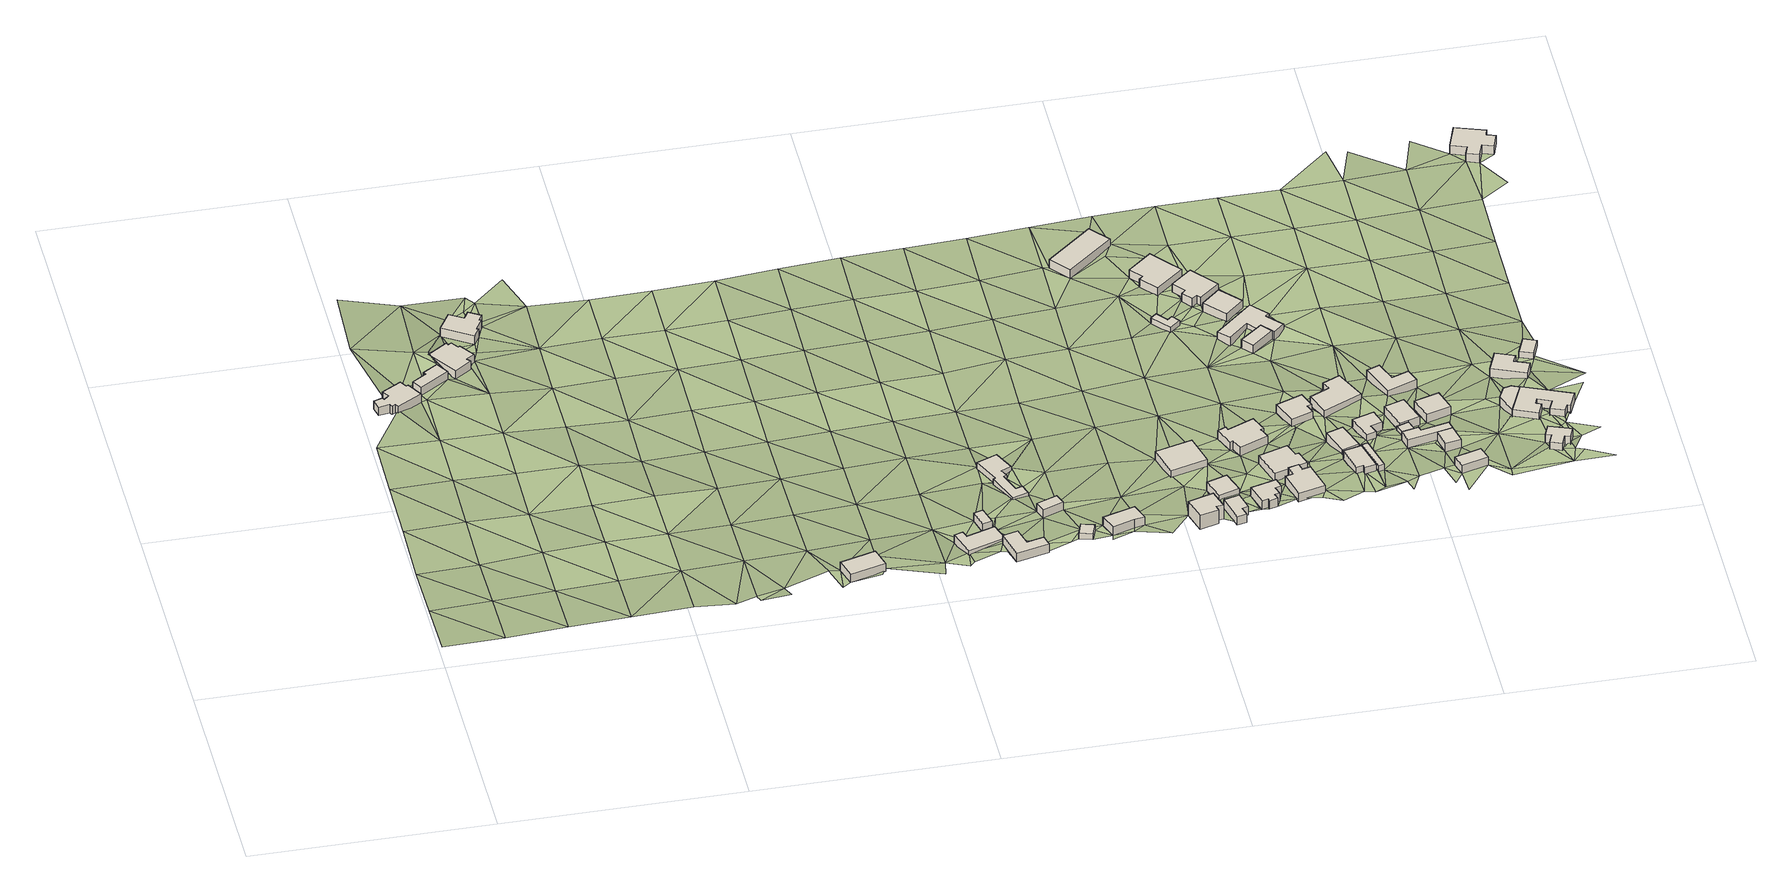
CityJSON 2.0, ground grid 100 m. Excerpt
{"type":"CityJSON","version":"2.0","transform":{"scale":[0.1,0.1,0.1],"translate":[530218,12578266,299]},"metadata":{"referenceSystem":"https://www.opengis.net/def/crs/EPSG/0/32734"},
"CityObjects":{
"building1":{"type":"Building","attributes":{"address":"5 Klinker Street Mamre 7347 Cape Town","building":"house","building:levels":"1","building_height":4.1,"plus_code":"4FRWFFR9+7WC","ground_height":166.27,"roof_height":170.37},"geometry":[{"type":"Solid","lod":"1","boundaries":[[[[0,1,2,3]],[[1,4,5,2]],[[4,6,7,5]],[[6,8,9,7]],[[8,10,11,9]],[[10,12,13,11]],[[12,14,15,13]],[[14,16,17,15]],[[16,18,19,17]],[[18,20,21,19]],[[20,22,23,21]],[[22,24,25,23]],[[24,26,27,25]],[[26,0,3,27]],[[3,2,5,7,9,11,13,15,17,19,21,23,25,27]],[[26,24,22,20,18,16,14,12,10,8,6,4,1,0]]]]}]},
"building2":{"type":"Building","attributes":{"address":"Klinker Street Mamre 7347 Cape Town","building":"house","building:levels":"1","building_height":4.1,"plus_code":"4FRWFFR9+8X3","ground_height":166.27,"roof_height":170.37},"geometry":[{"type":"Solid","lod":"1","boundaries":[[[[28,29,30,31]],[[29,32,33,30]],[[32,34,35,33]],[[34,36,37,35]],[[36,38,39,37]],[[38,28,31,39]],[[31,30,33,35,37,39]],[[38,36,34,32,29,28]]]]}]},
"building3":{"type":"Building","attributes":{"address":"4 Klinker Street Mamre 7347 Cape Town","building":"house","building:levels":"1","building_height":4.1,"plus_code":"4FRWFFRC+82V","ground_height":165.45,"roof_height":169.55},"geometry":[{"type":"Solid","lod":"1","boundaries":[[[[40,41,42,43]],[[41,44,45,42]],[[44,46,47,45]],[[46,48,49,47]],[[48,50,51,49]],[[50,52,53,51]],[[52,54,55,53]],[[54,56,57,55]],[[56,58,59,57]],[[58,40,43,59]],[[43,42,45,47,49,51,53,55,57,59]],[[58,56,54,52,50,48,46,44,41,40]]]]}]},
"building4":{"type":"Building","attributes":{"address":"3 Klinker Street Mamre 7347 Cape Town","building":"house","building:levels":"1","building_height":4.1,"plus_code":"4FRWFFRC+C32","ground_height":166.28,"roof_height":170.38},"geometry":[{"type":"Solid","lod":"1","boundaries":[[[[60,61,62,63]],[[61,64,65,62]],[[64,66,67,65]],[[66,68,69,67]],[[68,70,71,69]],[[70,72,73,71]],[[72,74,75,73]],[[74,76,77,75]],[[76,78,79,77]],[[78,60,63,79]],[[63,62,65,67,69,71,73,75,77,79]],[[78,76,74,72,70,68,66,64,61,60]]]]}]},
"building5":{"type":"Building","attributes":{"address":"12 Lang Avenue Mamre 7347 Cape Town","building":"house","building:levels":"1","building_height":4.1,"plus_code":"4FRWFFQC+PHJ","ground_height":170.18,"roof_height":174.28},"geometry":[{"type":"Solid","lod":"1","boundaries":[[[[80,81,82,83]],[[81,84,85,82]],[[84,86,87,85]],[[86,80,83,87]],[[83,82,85,87]],[[86,84,81,80]]]]}]},
"building6":{"type":"Building","attributes":{"address":"10 Lang Avenue Mamre 7347 Cape Town","building":"house","building:levels":"1","building_height":4.1,"plus_code":"4FRWFFQC+QQ3","ground_height":170.56,"roof_height":174.66},"geometry":[{"type":"Solid","lod":"1","boundaries":[[[[88,89,90,91]],[[89,92,93,90]],[[92,94,95,93]],[[94,96,97,95]],[[96,98,99,97]],[[98,88,91,99]],[[91,90,93,95,97,99]],[[98,96,94,92,89,88]]]]}]},
"building7":{"type":"Building","attributes":{"address":"Lang Avenue Mamre 7347 Cape Town","building":"yes","building:levels":"1","building_height":4.1,"plus_code":"4FRWFFQC+QQW","ground_height":172.37,"roof_height":176.47},"geometry":[{"type":"Solid","lod":"1","boundaries":[[[[100,101,102,103]],[[101,104,105,102]],[[104,106,107,105]],[[106,100,103,107]],[[103,102,105,107]],[[106,104,101,100]]]]}]},
"building8":{"type":"Building","attributes":{"address":"2 Sand Street Mamre 7347 Cape Town","building":"house","building:levels":"1","building_height":4.1,"plus_code":"4FRWFFQC+PR7","ground_height":174.78,"roof_height":178.88},"geometry":[{"type":"Solid","lod":"1","boundaries":[[[[108,109,110,111]],[[109,112,113,110]],[[112,114,115,113]],[[114,116,117,115]],[[116,118,119,117]],[[118,108,111,119]],[[111,110,113,115,117,119]],[[118,116,114,112,109,108]]]]}]},
"building9":{"type":"Building","attributes":{"address":"4 Lang Avenue Mamre 7347 Cape Town","building":"yes","building:levels":"1","building_height":4.1,"plus_code":"4FRWFFQC+VRW","ground_height":168.17,"roof_height":172.27},"geometry":[{"type":"Solid","lod":"1","boundaries":[[[[120,121,122,123]],[[121,124,125,122]],[[124,126,127,125]],[[126,128,129,127]],[[128,130,131,129]],[[130,132,133,131]],[[132,134,135,133]],[[134,136,137,135]],[[136,138,139,137]],[[138,140,141,139]],[[140,142,143,141]],[[142,120,123,143]],[[123,122,125,127,129,131,133,135,137,139,141,143]],[[142,140,138,136,134,132,130,128,126,124,121,120]]]]}]},
"building10":{"type":"Building","attributes":{"address":"Hardenberg Street Mamre 7347 Cape Town","building":"yes","building:levels":"1","building_height":4.1,"plus_code":"4FRWFFQC+QVX","ground_height":173.83,"roof_height":177.93},"geometry":[{"type":"Solid","lod":"1","boundaries":[[[[144,145,146,147]],[[145,148,149,146]],[[148,150,151,149]],[[150,144,147,151]],[[147,146,149,151]],[[150,148,145,144]]]]}]},
"building11":{"type":"Building","attributes":{"address":"Mamre 7347 Cape Town","building":"cabin","building:levels":"1","building_height":2.8,"plus_code":"4FRWFFQC+PWG","ground_height":175.67,"roof_height":178.47},"geometry":[{"type":"Solid","lod":"1","boundaries":[[[[152,153,154,155]],[[153,156,157,154]],[[156,158,159,157]],[[158,152,155,159]],[[155,154,157,159]],[[158,156,153,152]]]]}]},
"building12":{"type":"Building","attributes":{"address":"9 Hardenberg Street Mamre 7347 Cape Town","building":"house","building:levels":"1","building_height":4.1,"plus_code":"4FRWFFQF+P2C","ground_height":176.95,"roof_height":181.05},"geometry":[{"type":"Solid","lod":"1","boundaries":[[[[160,161,162,163]],[[161,164,165,162]],[[164,166,167,165]],[[166,168,169,167]],[[168,160,163,169]],[[163,162,165,167,169]],[[168,166,164,161,160]]]]}]},
"building13":{"type":"Building","attributes":{"address":"14 Winkler Street Mamre 7347 Cape Town","building":"house","building:levels":"2","building_height":6.9,"plus_code":"4FRWFFQF+P44","ground_height":178.74,"roof_height":185.64},"geometry":[{"type":"Solid","lod":"1","boundaries":[[[[170,171,172,173]],[[171,174,175,172]],[[174,176,177,175]],[[176,178,179,177]],[[178,180,181,179]],[[180,170,173,181]],[[173,172,175,177,179,181]],[[180,178,176,174,171,170]]]]}]},
"building14":{"type":"Building","attributes":{"address":"3 Lang Avenue Mamre Cape Town","building":"house","building:levels":"1","building_height":4.1,"plus_code":"4FRWFFQF+V44","ground_height":174.11,"roof_height":178.21},"geometry":[{"type":"Solid","lod":"1","boundaries":[[[[182,183,184,185]],[[183,186,187,184]],[[186,188,189,187]],[[188,182,185,189]],[[185,184,187,189]],[[188,186,183,182]]]]}]},
"building15":{"type":"Building","attributes":{"address":"12 Winkler Street Mamre 7347 Cape Town","building":"house","building:levels":"1","building_height":4.1,"plus_code":"4FRWFFQF+P59","ground_height":178.74,"roof_height":182.84},"geometry":[{"type":"Solid","lod":"1","boundaries":[[[[190,191,192,193]],[[191,194,195,192]],[[194,196,197,195]],[[196,198,199,197]],[[198,200,201,199]],[[200,190,193,201]],[[193,192,195,197,199,201]],[[200,198,196,194,191,190]]]]}]},
"building16":{"type":"Building","attributes":{"address":"3 Hardenberg Street Mamre 7347 Cape Town","building":"house","building:levels":"1","building_height":4.1,"plus_code":"4FRWFFQF+Q58","ground_height":175.9,"roof_height":180},"geometry":[{"type":"Solid","lod":"1","boundaries":[[[[202,203,204,205]],[[203,206,207,204]],[[206,208,209,207]],[[208,202,205,209]],[[205,204,207,209]],[[208,206,203,202]]]]}]},
"building17":{"type":"Building","attributes":{"address":"10 Winkler Street Mamre 7347 Cape Town","building":"house","building:levels":"1","building_height":4.1,"plus_code":"4FRWFFQF+P6H","ground_height":180.2,"roof_height":184.3},"geometry":[{"type":"Solid","lod":"1","boundaries":[[[[210,211,212,213]],[[211,214,215,212]],[[214,216,217,215]],[[216,218,219,217]],[[218,220,221,219]],[[220,222,223,221]],[[222,224,225,223]],[[224,226,227,225]],[[226,228,229,227]],[[228,210,213,229]],[[213,212,215,217,219,221,223,225,227,229]],[[228,226,224,222,220,218,216,214,211,210]]]]}]},
"building18":{"type":"Building","attributes":{"address":"2 Lang Avenue Mamre 7347 Cape Town","building":"house","building:levels":"1","building_height":4.1,"plus_code":"4FRWFFQF+V6H","ground_height":176.07,"roof_height":180.17},"geometry":[{"type":"Solid","lod":"1","boundaries":[[[[230,231,232,233]],[[231,234,235,232]],[[234,236,237,235]],[[236,238,239,237]],[[238,240,241,239]],[[240,242,243,241]],[[242,244,245,243]],[[244,246,247,245]],[[246,248,249,247]],[[248,230,233,249]],[[233,232,235,237,239,241,243,245,247,249]],[[248,246,244,242,240,238,236,234,231,230]]]]}]},
"building19":{"type":"Building","attributes":{"address":"103 Main Road Mamre 7347 Cape Town","building":"yes","building:levels":"1","building_height":4.1,"plus_code":"4FRWFFRF+935","ground_height":171.91,"roof_height":176.01},"geometry":[{"type":"Solid","lod":"1","boundaries":[[[[250,251,252,253]],[[251,254,255,252]],[[254,256,257,255]],[[256,250,253,257]],[[253,252,255,257]],[[256,254,251,250]]]]}]},
"building20":{"type":"Building","attributes":{"address":"1 Hardenberg Street Mamre 7347 Cape Town","building":"house","building:levels":"1","building_height":4.1,"plus_code":"4FRWFFQF+Q7X","ground_height":178.07,"roof_height":182.17},"geometry":[{"type":"Solid","lod":"1","boundaries":[[[[258,259,260,261]],[[259,262,263,260]],[[262,264,265,263]],[[264,266,267,265]],[[266,268,269,267]],[[268,258,261,269]],[[261,260,263,265,267,269]],[[268,266,264,262,259,258]]]]}]},
"building21":{"type":"Building","attributes":{"address":"8 Winkler Street Mamre 7347 Cape Town","building":"house","building:levels":"1","building_height":4.1,"plus_code":"4FRWFFQF+P8M","ground_height":179.92,"roof_height":184.02},"geometry":[{"type":"Solid","lod":"1","boundaries":[[[[270,271,272,273]],[[271,274,275,272]],[[274,276,277,275]],[[276,278,279,277]],[[278,280,281,279]],[[280,282,283,281]],[[282,284,285,283]],[[284,270,273,285]],[[273,272,275,277,279,281,283,285]],[[284,282,280,278,276,274,271,270]]]]}]},
"building22":{"type":"Building","attributes":{"building":"cabin","building:levels":"1","building_height":2.8,"plus_code":"4FRWFFRF+56C","ground_height":172.13,"roof_height":174.93},"geometry":[{"type":"Solid","lod":"1","boundaries":[[[[286,287,288,289]],[[287,290,291,288]],[[290,292,293,291]],[[292,294,295,293]],[[294,296,297,295]],[[296,286,289,297]],[[289,288,291,293,295,297]],[[296,294,292,290,287,286]]]]}]},
"building23":{"type":"Building","attributes":{"address":"101 Main Road Mamre 7347 Cape Town","building":"house","building:levels":"1","building_height":4.1,"plus_code":"4FRWFFRF+76C","ground_height":173.18,"roof_height":177.28},"geometry":[{"type":"Solid","lod":"1","boundaries":[[[[298,299,300,301]],[[299,302,303,300]],[[302,304,305,303]],[[304,306,307,305]],[[306,308,309,307]],[[308,298,301,309]],[[301,300,303,305,307,309]],[[308,306,304,302,299,298]]]]}]},
"building24":{"type":"Building","attributes":{"address":"1A Lang Avenue Mamre 7347 Cape Town","building":"house","building:levels":"1","building_height":4.1,"plus_code":"4FRWFFQF+W89","ground_height":176.03,"roof_height":180.13},"geometry":[{"type":"Solid","lod":"1","boundaries":[[[[310,311,312,313]],[[311,314,315,312]],[[314,316,317,315]],[[316,318,319,317]],[[318,320,321,319]],[[320,310,313,321]],[[313,312,315,317,319,321]],[[320,318,316,314,311,310]]]]}]},
"building25":{"type":"Building","attributes":{"address":"99 Main Road Mamre 7347 Cape Town","building":"house","building:levels":"1","building_height":4.1,"plus_code":"4FRWFFRF+67M","ground_height":173.65,"roof_height":177.75},"geometry":[{"type":"Solid","lod":"1","boundaries":[[[[322,323,324,325]],[[323,326,327,324]],[[326,328,329,327]],[[328,330,331,329]],[[330,332,333,331]],[[332,334,335,333]],[[334,336,337,335]],[[336,322,325,337]],[[325,324,327,329,331,333,335,337]],[[336,334,332,330,328,326,323,322]]]]}]},
"building26":{"type":"Building","attributes":{"address":"6 Winkler Street Mamre 7347 Cape Town","building":"house","building:levels":"1","building_height":4.1,"plus_code":"4FRWFFQF+QC7","ground_height":180.73,"roof_height":184.83},"geometry":[{"type":"Solid","lod":"1","boundaries":[[[[338,339,340,341]],[[339,342,343,340]],[[342,344,345,343]],[[344,346,347,345]],[[346,348,349,347]],[[348,338,341,349]],[[341,340,343,345,347,349]],[[348,346,344,342,339,338]]]]}]},
"building27":{"type":"Building","attributes":{"address":"Hardenberg Street Mamre 7347 Cape Town","building":"house","building:levels":"1","building_height":4.1,"plus_code":"4FRWFFQF+RCC","ground_height":177.76,"roof_height":181.86},"geometry":[{"type":"Solid","lod":"1","boundaries":[[[[350,351,352,353]],[[351,354,355,352]],[[354,356,357,355]],[[356,350,353,357]],[[353,352,355,357]],[[356,354,351,350]]]]}]},
"building28":{"type":"Building","attributes":{"address":"97 Main Road Mamre 7347 Cape Town","building":"house","building:levels":"1","building_height":4.1,"plus_code":"4FRWFFRF+57Q","ground_height":173.65,"roof_height":177.75},"geometry":[{"type":"Solid","lod":"1","boundaries":[[[[358,359,360,361]],[[359,362,363,360]],[[362,364,365,363]],[[364,358,361,365]],[[361,360,363,365]],[[364,362,359,358]]]]}]},
"building29":{"type":"Building","attributes":{"address":"Winkler Street Mamre 7347 Cape Town","building":"cabin","building:levels":"1","building_height":2.8,"plus_code":"4FRWFFQF+QCH","ground_height":180.73,"roof_height":183.53},"geometry":[{"type":"Solid","lod":"1","boundaries":[[[[366,367,368,369]],[[367,370,371,368]],[[370,372,373,371]],[[372,366,369,373]],[[369,368,371,373]],[[372,370,367,366]]]]}]},
"building30":{"type":"Building","attributes":{"address":"Main Road Mamre 7347 Cape Town","building":"garage","building:levels":"1","building_height":4.1,"plus_code":"4FRWFFRF+484","ground_height":171.97,"roof_height":176.07},"geometry":[{"type":"Solid","lod":"1","boundaries":[[[[374,375,376,377]],[[375,378,379,376]],[[378,380,381,379]],[[380,382,383,381]],[[382,374,377,383]],[[377,376,379,381,383]],[[382,380,378,375,374]]]]}]},
"building31":{"type":"Building","attributes":{"address":"95 Main Road Mamre 7347 Cape Town","building":"house","building:levels":"1","building_height":4.1,"plus_code":"4FRWFFRF+48P","ground_height":171.97,"roof_height":176.07},"geometry":[{"type":"Solid","lod":"1","boundaries":[[[[374,382,383,377]],[[382,380,381,383]],[[380,384,385,381]],[[384,386,387,385]],[[386,388,389,387]],[[388,390,391,389]],[[390,392,393,391]],[[392,394,395,393]],[[394,396,397,395]],[[396,398,399,397]],[[398,374,377,399]],[[377,383,381,385,387,389,391,393,395,397,399]],[[398,396,394,392,390,388,386,384,380,382,374]]]]}]},
"building32":{"type":"Building","attributes":{"address":"1 Lang Avenue Mamre 7347 Cape Town","building":"house","building:levels":"1","building_height":4.1,"plus_code":"4FRWFFQF+WCW","ground_height":176.03,"roof_height":180.13},"geometry":[{"type":"Solid","lod":"1","boundaries":[[[[400,401,402,403]],[[401,404,405,402]],[[404,406,407,405]],[[406,408,409,407]],[[408,410,411,409]],[[410,400,403,411]],[[403,402,405,407,409,411]],[[410,408,406,404,401,400]]]]}]},
"building33":{"type":"Building","attributes":{"address":"Hardenberg Street Mamre 7347 Cape Town","building":"house","building:levels":"1","building_height":4.1,"plus_code":"4FRWFFQF+RFR","ground_height":178.64,"roof_height":182.74},"geometry":[{"type":"Solid","lod":"1","boundaries":[[[[412,413,414,415]],[[413,416,417,414]],[[416,418,419,417]],[[418,420,421,419]],[[420,422,423,421]],[[422,412,415,423]],[[415,414,417,419,421,423]],[[422,420,418,416,413,412]]]]}]},
"building34":{"type":"Building","attributes":{"building":"cabin","building:levels":"1","building_height":2.8,"plus_code":"4FRWFFQF+RGF","ground_height":179.12,"roof_height":181.92},"geometry":[{"type":"Solid","lod":"1","boundaries":[[[[424,425,426,427]],[[425,428,429,426]],[[428,430,431,429]],[[430,432,433,431]],[[432,424,427,433]],[[427,426,429,431,433]],[[432,430,428,425,424]]]]}]},
"building35":{"type":"Building","attributes":{"address":"Hardenberg Street Mamre 7347 Cape Town","building":"house","building:levels":"1","building_height":4.1,"plus_code":"4FRWFFQF+VG7","ground_height":178.64,"roof_height":182.74},"geometry":[{"type":"Solid","lod":"1","boundaries":[[[[434,435,436,437]],[[435,438,439,436]],[[438,440,441,439]],[[440,442,443,441]],[[442,434,437,443]],[[437,436,439,441,443]],[[442,440,438,435,434]]]]}]},
"building36":{"type":"Building","attributes":{"building":"house","building:levels":"1","building_height":4.1,"plus_code":"4FRWFFQF+QGW","ground_height":181.34,"roof_height":185.44},"geometry":[{"type":"Solid","lod":"1","boundaries":[[[[444,445,446,447]],[[445,448,449,446]],[[448,450,451,449]],[[450,452,453,451]],[[452,454,455,453]],[[454,456,457,455]],[[456,444,447,457]],[[447,446,449,451,453,455,457]],[[456,454,452,450,448,445,444]]]]}]},
"building37":{"type":"Building","attributes":{"address":"1 Winkler Street Mamre 7347 Cape Town","building":"house","building:levels":"1","building_height":4.1,"plus_code":"4FRWFFQF+PH9","ground_height":183.62,"roof_height":187.72},"geometry":[{"type":"Solid","lod":"1","boundaries":[[[[458,459,460,461]],[[459,462,463,460]],[[462,464,465,463]],[[464,458,461,465]],[[461,460,463,465]],[[464,462,459,458]]]]}]},
"building38":{"type":"Building","attributes":{"address":"Kraak Superette 2 Winkler Street Mamre 7347 Cape Town","building":"retail","building:levels":"1","building_height":4.1,"plus_code":"4FRWFFQF+QHP","ground_height":181.34,"roof_height":185.44},"geometry":[{"type":"Solid","lod":"1","boundaries":[[[[444,456,457,447]],[[456,466,467,457]],[[466,468,469,467]],[[468,444,447,469]],[[447,457,467,469]],[[468,466,456,444]]]]}]},
"building39":{"type":"Building","attributes":{"address":"Mamre Visitor Information Centre Main Road Mamre 7347 Cape Town","building":"civic","building:levels":"1","operator":"Mamre Tourist Information Centre","building_height":4.1,"plus_code":"4FRWFFQF+XG2","ground_height":176.69,"roof_height":180.79},"geometry":[{"type":"Solid","lod":"1","boundaries":[[[[470,471,472,473]],[[471,474,475,472]],[[474,476,477,475]],[[476,478,479,477]],[[478,480,481,479]],[[480,470,473,481]],[[473,472,475,477,479,481]],[[480,478,476,474,471,470]]]]}]},
"building40":{"type":"Building","attributes":{"address":"Mamre Satellite Police Station 89 Main Road Mamre 7347 Cape Town","building":"public","building:levels":"1","amenity":"police","operator":"South African Police Service","building_height":4.1,"plus_code":"4FRWFFQF+VH7","ground_height":179.12,"roof_height":183.22},"geometry":[{"type":"Solid","lod":"1","boundaries":[[[[482,483,484,485]],[[483,486,487,484]],[[486,488,489,487]],[[488,482,485,489]],[[485,484,487,489]],[[488,486,483,482]]]]}]},
"building41":{"type":"Building","attributes":{"address":"Mamre Mini-mart 1 Kaap Street Mamre 7347 Cape Town","building":"retail","building:levels":"1","building_height":4.1,"plus_code":"4FRWFFQF+RMX","ground_height":179.71,"roof_height":183.81},"geometry":[{"type":"Solid","lod":"1","boundaries":[[[[490,491,492,493]],[[491,494,495,492]],[[494,496,497,495]],[[496,498,499,497]],[[498,490,493,499]],[[493,492,495,497,499]],[[498,496,494,491,490]]]]}]},
"building42":{"type":"Building","attributes":{"address":"58 Main Road Mamre 7347 Cape Town","building":"house","building:levels":"1","building_height":4.1,"plus_code":"4FRWFFQF+PQR","ground_height":181.79,"roof_height":185.89},"geometry":[{"type":"Solid","lod":"1","boundaries":[[[[500,501,502,503]],[[501,504,505,502]],[[504,506,507,505]],[[506,508,509,507]],[[508,510,511,509]],[[510,512,513,511]],[[512,514,515,513]],[[514,500,503,515]],[[503,502,505,507,509,511,513,515]],[[514,512,510,508,506,504,501,500]]]]}]},
"building43":{"type":"Building","attributes":{"address":"2 Kaap Street Mamre 7347 Cape Town","building":"house","building:levels":"1","building_height":4.1,"plus_code":"4FRWFFQF+RQP","ground_height":179.89,"roof_height":183.99},"geometry":[{"type":"Solid","lod":"1","boundaries":[[[[516,517,518,519]],[[517,520,521,518]],[[520,522,523,521]],[[522,524,525,523]],[[524,526,527,525]],[[526,528,529,527]],[[528,530,531,529]],[[530,532,533,531]],[[532,534,535,533]],[[534,536,537,535]],[[536,538,539,537]],[[538,516,519,539]],[[519,518,521,523,525,527,529,531,533,535,537,539]],[[538,536,534,532,530,528,526,524,522,520,517,516]]]]}]},
"building44":{"type":"Building","attributes":{"address":"Mamre 7347 Cape Town","building":"house","building:levels":"1","building_height":4.1,"plus_code":"4FRWFFQF+WPM","ground_height":177.46,"roof_height":181.56},"geometry":[{"type":"Solid","lod":"1","boundaries":[[[[540,541,542,543]],[[541,544,545,542]],[[544,546,547,545]],[[546,548,549,547]],[[548,550,551,549]],[[550,540,543,551]],[[543,542,545,547,549,551]],[[550,548,546,544,541,540]]]]}]},
"building45":{"type":"Building","attributes":{"building":"cabin","building:levels":"1","building_height":2.8,"plus_code":"4FRWFFQF+XQF","ground_height":177.52,"roof_height":180.32},"geometry":[{"type":"Solid","lod":"1","boundaries":[[[[552,553,554,555]],[[553,556,557,554]],[[556,558,559,557]],[[558,552,555,559]],[[555,554,557,559]],[[558,556,553,552]]]]}]},
"building46":{"type":"Building","attributes":{"address":"3 Louwskloof Road Mamre 7347 Cape Town","building":"house","building:levels":"1","building_height":4.1,"plus_code":"4FRWFFRF+CQQ","ground_height":178.43,"roof_height":182.53},"geometry":[{"type":"Solid","lod":"1","boundaries":[[[[560,561,562,563]],[[561,564,565,562]],[[564,566,567,565]],[[566,568,569,567]],[[568,570,571,569]],[[570,572,573,571]],[[572,574,575,573]],[[574,576,577,575]],[[576,578,579,577]],[[578,560,563,579]],[[563,562,565,567,569,571,573,575,577,579]],[[578,576,574,572,570,568,566,564,561,560]]]]}]},
"terrain1":{"type":"TINRelief","geometry":[{"type":"CompositeSurface","lod":"1","boundaries":[[[580,581,582]],[[583,584,580]],[[580,582,583]],[[585,586,584]],[[585,584,583]],[[587,586,588]],[[583,582,589]],[[588,586,585]],[[590,591,587]],[[592,585,583]],[[590,587,588]],[[592,583,589]],[[585,593,588]],[[594,595,596]],[[597,591,590]],[[591,597,598]],[[599,600,601]],[[599,601,602]],[[593,585,592]],[[594,598,603]],[[602,6,604]],[[590,588,605]],[[589,606,592]],[[605,588,593]],[[598,597,0]],[[604,6,607]],[[6,4,1]],[[608,597,590]],[[604,609,610]],[[36,6,1]],[[0,597,611]],[[1,0,38]],[[36,1,38]],[[612,593,592]],[[32,6,36]],[[611,38,0]],[[608,590,605]],[[612,592,606]],[[604,607,609]],[[607,6,32]],[[34,32,36]],[[613,611,597]],[[38,611,28]],[[605,593,614]],[[597,608,613]],[[615,607,32]],[[614,593,612]],[[615,616,607]],[[617,28,611]],[[615,58,616]],[[617,611,613]],[[28,58,615]],[[607,616,618]],[[618,609,607]],[[608,605,619]],[[614,620,605]],[[612,606,621]],[[58,28,617]],[[616,622,618]],[[608,619,613]],[[605,620,619]],[[617,623,58]],[[621,614,612]],[[624,622,625]],[[618,626,609]],[[624,618,622]],[[621,606,627]],[[628,629,624]],[[630,623,617]],[[631,623,630]],[[618,624,74]],[[74,624,629]],[[629,630,632]],[[633,609,626]],[[634,620,614]],[[635,617,613]],[[632,74,629]],[[613,619,636]],[[614,621,634]],[[630,617,635]],[[632,76,74]],[[637,638,626]],[[613,636,635]],[[626,638,639]],[[640,621,627]],[[620,641,619]],[[626,639,633]],[[642,78,76]],[[632,630,643]],[[641,620,634]],[[644,639,638]],[[645,642,646]],[[76,632,643]],[[638,646,644]],[[633,639,644]],[[635,643,630]],[[619,647,636]],[[76,643,642]],[[634,621,648]],[[648,621,640]],[[647,619,641]],[[642,649,646]],[[646,649,644]],[[635,636,650]],[[651,648,640]],[[643,649,642]],[[650,636,647]],[[644,649,652]],[[641,634,653]],[[654,651,655]],[[656,634,648]],[[643,635,657]],[[648,651,654]],[[655,658,654]],[[647,641,653]],[[653,634,656]],[[650,657,635]],[[647,659,650]],[[643,660,649]],[[657,661,643]],[[662,648,654]],[[656,648,662]],[[659,647,653]],[[660,643,661]],[[657,650,663]],[[662,654,664]],[[650,659,665]],[[653,656,666]],[[667,656,662]],[[657,663,661]],[[650,665,663]],[[659,653,666]],[[86,662,664]],[[666,656,667]],[[664,668,86]],[[86,668,80]],[[659,669,665]],[[670,660,661]],[[661,663,671]],[[662,86,672]],[[667,662,672]],[[669,659,666]],[[673,80,674]],[[670,661,671]],[[665,675,663]],[[672,86,676]],[[667,677,666]],[[665,669,675]],[[677,667,672]],[[678,671,663]],[[669,666,679]],[[678,663,675]],[[673,680,676]],[[677,679,666]],[[676,681,672]],[[669,682,675]],[[671,683,670]],[[673,684,680]],[[685,671,678]],[[672,681,677]],[[682,669,679]],[[681,676,680]],[[683,671,685]],[[678,675,686]],[[686,675,682]],[[677,687,679]],[[677,681,688]],[[678,689,685]],[[681,680,98]],[[690,691,680]],[[98,680,691]],[[682,679,687]],[[687,677,688]],[[689,678,686]],[[690,692,691]],[[98,96,681]],[[685,693,683]],[[694,691,692]],[[106,688,681]],[[96,106,681]],[[686,682,695]],[[693,685,689]],[[96,94,100]],[[687,695,682]],[[691,694,118]],[[96,100,106]],[[118,696,691]],[[100,94,697]],[[689,686,698]],[[699,683,693]],[[694,700,118]],[[118,700,108]],[[106,701,688]],[[100,697,101]],[[686,695,698]],[[688,702,687]],[[696,118,116]],[[104,101,703]],[[101,697,703]],[[697,696,116]],[[104,701,106]],[[693,689,704]],[[688,701,702]],[[687,705,695]],[[698,704,689]],[[116,114,706]],[[104,703,707]],[[697,150,703]],[[116,144,697]],[[701,104,707]],[[705,687,702]],[[699,693,708]],[[116,706,144]],[[709,698,695]],[[704,708,693]],[[697,144,150]],[[150,707,703]],[[702,701,710]],[[701,707,711]],[[701,711,710]],[[712,713,706]],[[695,705,709]],[[136,705,702]],[[714,704,698]],[[715,707,150]],[[158,144,706]],[[158,706,713]],[[708,716,699]],[[717,718,719]],[[717,720,718]],[[718,721,722]],[[709,714,698]],[[720,721,718]],[[150,148,715]],[[713,152,158]],[[144,158,145]],[[708,704,723]],[[720,715,724]],[[721,720,724]],[[136,725,705]],[[705,725,709]],[[724,715,148]],[[714,723,704]],[[725,136,721]],[[158,168,145]],[[156,168,158]],[[153,160,156]],[[726,716,708]],[[721,724,725]],[[160,168,156]],[[145,727,148]],[[723,726,708]],[[714,709,728]],[[729,730,160]],[[145,168,727]],[[725,731,709]],[[724,148,732]],[[161,160,730]],[[723,714,728]],[[709,731,728]],[[726,733,716]],[[166,727,168]],[[727,732,148]],[[161,730,164]],[[724,734,725]],[[726,723,735]],[[164,730,736]],[[731,725,734]],[[734,724,732]],[[735,723,728]],[[180,166,164]],[[733,726,737]],[[736,180,164]],[[738,727,166]],[[731,739,728]],[[737,726,735]],[[727,183,732]],[[739,731,734]],[[738,166,180]],[[734,732,183]],[[735,728,740]],[[727,741,183]],[[727,738,741]],[[733,737,742]],[[740,728,739]],[[735,743,737]],[[738,180,208]],[[178,208,180]],[[739,734,744]],[[183,744,734]],[[743,735,740]],[[178,176,194]],[[194,176,745]],[[741,738,746]],[[178,194,747]],[[178,747,208]],[[737,748,742]],[[749,744,183]],[[746,738,208]],[[749,183,182]],[[740,739,750]],[[751,747,194]],[[748,737,743]],[[744,750,739]],[[752,747,751]],[[744,749,182]],[[753,746,208]],[[751,754,755]],[[210,752,751]],[[754,211,755]],[[751,755,210]],[[748,756,742]],[[755,211,210]],[[743,740,757]],[[753,758,746]],[[750,759,740]],[[182,244,744]],[[752,758,753]],[[246,182,746]],[[743,254,748]],[[211,216,214]],[[210,228,752]],[[748,254,251]],[[758,230,746]],[[748,251,756]],[[246,244,182]],[[740,759,757]],[[246,746,230]],[[758,752,262]],[[222,220,218]],[[743,757,254]],[[750,744,760]],[[262,752,228]],[[244,760,744]],[[226,224,222]],[[222,218,761]],[[246,230,248]],[[230,758,259]],[[262,259,758]],[[222,761,226]],[[276,228,226]],[[276,262,228]],[[251,762,756]],[[760,244,242]],[[276,226,761]],[[763,759,750]],[[271,262,276]],[[240,238,242]],[[230,259,231]],[[759,296,757]],[[750,760,764]],[[276,274,271]],[[254,757,299]],[[242,238,760]],[[764,763,750]],[[296,759,763]],[[765,262,271]],[[766,254,299]],[[259,767,231]],[[768,761,769]],[[766,770,254]],[[294,757,296]],[[762,771,756]],[[270,765,271]],[[231,236,234]],[[270,284,282]],[[304,299,757]],[[772,757,294]],[[270,282,765]],[[768,769,773]],[[772,304,757]],[[238,320,760]],[[767,774,775]],[[294,776,777]],[[765,282,778]],[[236,231,779]],[[236,779,238]],[[775,765,778]],[[302,299,304]],[[231,767,780]],[[770,771,762]],[[781,763,782]],[[766,299,783]],[[784,294,777]],[[764,760,785]],[[786,763,764]],[[773,787,768]],[[282,768,788]],[[772,294,784]],[[770,766,783]],[[320,238,779]],[[775,354,767]],[[780,779,231]],[[282,348,778]],[[763,786,782]],[[330,777,781]],[[760,320,785]],[[775,778,354]],[[768,787,788]],[[780,767,354]],[[784,789,772]],[[330,784,777]],[[359,781,782]],[[788,348,282]],[[764,790,786]],[[781,359,330]],[[791,772,789]],[[792,778,348]],[[764,375,790]],[[793,789,784]],[[792,354,778]],[[794,770,783]],[[779,780,795]],[[796,771,770]],[[764,378,375]],[[786,797,782]],[[798,764,785]],[[787,799,788]],[[799,787,800]],[[797,359,782]],[[359,334,330]],[[801,330,334]],[[780,354,795]],[[798,378,764]],[[785,320,318]],[[788,799,339]],[[789,802,791]],[[799,800,803]],[[794,783,791]],[[348,346,792]],[[796,770,794]],[[334,359,804]],[[354,805,795]],[[806,795,807]],[[803,808,799]],[[790,375,809]],[[794,791,802]],[[354,810,805]],[[807,795,805]],[[792,346,370]],[[811,803,800]],[[318,807,406]],[[370,812,792]],[[808,803,372]],[[786,813,797]],[[805,406,807]],[[804,814,334]],[[372,346,808]],[[318,815,785]],[[372,803,366]],[[372,370,346]],[[375,816,809]],[[798,785,815]],[[318,406,815]],[[812,370,367]],[[803,811,366]],[[416,805,810]],[[817,810,812]],[[798,384,378]],[[818,367,366]],[[812,367,817]],[[804,819,814]],[[810,817,416]],[[797,813,819]],[[820,378,384]],[[815,406,821]],[[822,805,416]],[[802,814,823]],[[824,367,818]],[[817,367,824]],[[811,825,366]],[[794,802,826]],[[825,811,827]],[[366,454,818]],[[798,815,828]],[[819,823,814]],[[794,826,796]],[[829,805,822]],[[454,366,825]],[[818,452,824]],[[819,813,823]],[[416,413,822]],[[412,422,824]],[[798,830,384]],[[823,826,802]],[[452,818,454]],[[831,832,833]],[[828,830,798]],[[412,824,834]],[[822,413,442]],[[835,824,452]],[[824,835,834]],[[830,831,384]],[[822,442,829]],[[825,836,454]],[[412,442,413]],[[828,829,837]],[[412,834,425]],[[425,442,412]],[[828,837,830]],[[838,796,826]],[[839,832,831]],[[835,452,450]],[[813,832,840]],[[837,829,476]],[[813,840,823]],[[442,841,829]],[[836,466,454]],[[450,842,835]],[[836,843,464]],[[837,476,830]],[[829,841,476]],[[831,830,839]],[[844,454,466]],[[844,456,454]],[[464,462,836]],[[845,841,442]],[[462,466,836]],[[846,424,842]],[[826,823,840]],[[476,847,830]],[[445,450,448]],[[445,842,450]],[[840,832,839]],[[844,466,456]],[[842,486,846]],[[464,848,849]],[[462,468,466]],[[845,846,483]],[[842,445,486]],[[846,486,483]],[[841,845,850]],[[462,851,468]],[[826,852,838]],[[845,483,850]],[[847,853,854]],[[830,847,855]],[[830,855,839]],[[852,826,840]],[[486,445,488]],[[856,847,854]],[[850,483,482]],[[849,857,851]],[[444,468,858]],[[856,854,850]],[[444,858,445]],[[855,847,856]],[[858,468,851]],[[849,859,857]],[[839,860,840]],[[858,488,445]],[[838,852,861]],[[851,857,858]],[[855,860,839]],[[862,482,488]],[[863,856,850]],[[850,482,863]],[[852,840,864]],[[857,859,865]],[[498,488,858]],[[856,863,855]],[[840,860,864]],[[858,857,512]],[[488,498,862]],[[482,862,550]],[[852,866,861]],[[857,867,512]],[[858,868,498]],[[867,857,865]],[[550,863,482]],[[855,869,860]],[[852,864,866]],[[868,858,870]],[[858,512,510]],[[496,862,498]],[[863,869,855]],[[870,858,510]],[[862,496,550]],[[867,514,512]],[[864,860,871]],[[872,867,865]],[[873,861,866]],[[494,550,496]],[[863,550,548]],[[865,874,872]],[[869,871,860]],[[872,875,504]],[[873,876,861]],[[548,869,863]],[[872,874,875]],[[870,510,877]],[[865,878,874]],[[494,879,550]],[[510,508,877]],[[880,881,870]],[[524,881,526]],[[494,516,879]],[[880,870,877]],[[864,882,866]],[[875,874,883]],[[526,881,528]],[[528,881,880]],[[865,884,878]],[[508,875,883]],[[877,885,880]],[[508,885,877]],[[882,864,871]],[[886,880,885]],[[885,508,883]],[[887,879,516]],[[869,548,558]],[[548,888,552]],[[885,889,886]],[[516,538,887]],[[873,866,890]],[[888,891,892]],[[893,886,889]],[[879,887,892]],[[894,885,883]],[[548,552,558]],[[889,895,893]],[[869,896,871]],[[890,866,882]],[[553,888,892]],[[553,552,888]],[[896,869,558]],[[897,892,887]],[[898,873,899]],[[900,887,538]],[[882,871,901]],[[553,902,556]],[[553,892,897]],[[873,890,899]],[[553,897,902]],[[896,558,556]],[[901,871,896]],[[903,890,882]],[[903,882,901]],[[566,899,890]],[[890,903,904]],[[561,905,899]],[[890,904,566]],[[899,566,561]],[[561,566,564]],[[568,566,904]],[[906,568,904]],[[568,572,570]]]}]}
},
"vertices":[
[236,1586,55],[198,1652,55],[198,1652,96],[236,1586,96],[189,1648,55],[189,1648,96],[172,1677,55],[172,1677,96],[91,1631,55],[91,1631,96],[109,1600,55],[109,1600,96],[89,1584,55],[89,1584,96],[83,1593,55],[83,1593,96],[47,1582,55],[47,1582,96],[58,1538,55],[58,1538,96],[102,1547,55],[102,1547,96],[109,1534,55],[109,1534,96],[123,1542,55],[123,1542,96],[132,1527,55],[132,1527,96],
[366,1704,55],[333,1756,55],[333,1756,96],[366,1704,96],[272,1717,55],[272,1717,96],[279,1706,55],[279,1706,96],[219,1668,55],[219,1668,96],[245,1627,55],[245,1627,96],
[469,1759,47],[457,1775,47],[457,1775,88],[469,1759,88],[490,1798,47],[490,1798,88],[446,1861,47],[446,1861,88],[439,1856,47],[439,1856,88],[418,1887,47],[418,1887,88],[405,1878,47],[405,1878,88],[398,1889,47],[398,1889,88],[315,1833,47],[315,1833,88],[399,1711,47],[399,1711,88],
[560,1990,56],[551,1995,56],[551,1995,97],[560,1990,97],[567,2021,56],[567,2021,97],[518,2051,56],[518,2051,97],[498,2018,56],[498,2018,97],[441,2053,56],[441,2053,97],[392,1974,56],[392,1974,97],[514,1898,56],[514,1898,97],[538,1937,56],[538,1937,97],[530,1942,56],[530,1942,97],
[1629,89,95],[1777,129,95],[1777,129,136],[1629,89,136],[1754,213,95],[1754,213,136],[1606,172,95],[1606,172,136],
[2108,136,98],[2264,186,98],[2264,186,139],[2108,136,139],[2238,265,98],[2238,265,139],[2120,227,98],[2120,227,139],[2110,257,98],[2110,257,139],[2073,245,98],[2073,245,139],
[2192,267,116],[2231,278,116],[2231,278,157],[2192,267,157],[2210,353,116],[2210,353,157],[2172,343,116],[2172,343,157],
[2277,27,141],[2413,60,141],[2413,60,182],[2277,27,182],[2401,108,141],[2401,108,182],[2330,91,141],[2330,91,182],[2310,167,141],[2310,167,182],[2246,151,141],[2246,151,182],
[2349,454,74],[2415,475,74],[2415,475,115],[2349,454,115],[2402,520,74],[2402,520,115],[2373,511,74],[2373,511,115],[2343,595,74],[2343,595,115],[2356,602,74],[2356,602,115],[2342,631,74],[2342,631,115],[2384,649,74],[2384,649,115],[2344,735,74],[2344,735,115],[2258,701,74],[2258,701,115],[2309,590,74],[2309,590,115],[2300,587,74],[2300,587,115],
[2436,288,131],[2523,320,131],[2523,320,172],[2436,288,172],[2506,365,131],[2506,365,172],[2419,333,131],[2419,333,172],
[2541,110,149],[2595,93,149],[2595,93,177],[2541,110,177],[2614,149,149],[2614,149,177],[2559,166,149],[2559,166,177],
[2672,87,162],[2762,117,162],[2762,117,203],[2672,87,203],[2806,125,162],[2806,125,203],[2781,197,162],[2781,197,203],[2646,157,162],[2646,157,203],
[3006,32,180],[3084,53,180],[3084,53,249],[3006,32,249],[3079,75,180],[3079,75,249],[3109,78,180],[3109,78,249],[3085,159,180],[3085,159,249],[2979,129,180],[2979,129,249],
[3091,594,134],[2936,554,134],[2936,554,175],[3091,594,175],[2970,422,134],[2970,422,175],[3125,462,134],[3125,462,175],
[3209,84,180],[3189,163,180],[3189,163,221],[3209,84,221],[3123,146,180],[3123,146,221],[3153,29,180],[3153,29,221],[3193,39,180],[3193,39,221],[3183,77,180],[3183,77,221],
[3120,210,152],[3204,238,152],[3204,238,193],[3120,210,193],[3174,329,152],[3174,329,193],[3089,301,152],[3089,301,193],
[3238,180,195],[3264,87,195],[3264,87,236],[3238,180,236],[3291,95,195],[3291,95,236],[3294,83,195],[3294,83,236],[3328,93,195],[3328,93,236],[3321,118,195],[3321,118,236],[3341,124,195],[3341,124,236],[3331,159,195],[3331,159,236],[3357,166,195],[3357,166,236],[3345,209,195],[3345,209,236],
[3260,486,153],[3380,536,153],[3380,536,194],[3260,486,194],[3362,580,153],[3362,580,194],[3375,585,153],[3375,585,194],[3347,653,153],[3347,653,194],[3237,607,153],[3237,607,194],[3231,623,153],[3231,623,194],[3196,608,153],[3196,608,194],[3230,526,153],[3230,526,194],[3241,531,153],[3241,531,194],
[2975,2000,112],[2784,1841,112],[2784,1841,153],[2975,2000,153],[2852,1760,112],[2852,1760,153],[3043,1919,112],[3043,1919,153],
[3437,437,173],[3316,398,173],[3316,398,214],[3437,437,214],[3353,276,173],[3353,276,214],[3491,317,173],[3491,317,214],[3471,382,173],[3471,382,214],[3457,378,173],[3457,378,214],
[3451,288,192],[3408,276,192],[3408,276,233],[3451,288,233],[3418,234,192],[3418,234,233],[3384,226,192],[3384,226,233],[3414,109,192],[3414,109,233],[3526,138,192],[3526,138,233],[3493,264,192],[3493,264,233],[3459,256,192],[3459,256,233],
[3162,1341,114],[3207,1377,114],[3207,1377,142],[3162,1341,142],[3181,1409,114],[3181,1409,142],[3162,1393,114],[3162,1393,142],[3125,1438,114],[3125,1438,142],[3100,1417,114],[3100,1417,142],
[3172,1782,125],[3072,1699,125],[3072,1699,166],[3172,1782,166],[3115,1648,125],[3115,1648,166],[3100,1635,125],[3100,1635,166],[3158,1565,125],[3158,1565,166],[3273,1660,125],[3273,1660,166],
[3492,616,153],[3583,649,153],[3583,649,194],[3492,616,194],[3569,687,153],[3569,687,194],[3587,694,153],[3587,694,194],[3562,761,153],[3562,761,194],[3453,721,153],[3453,721,194],
[3303,1645,129],[3217,1574,129],[3217,1574,170],[3303,1645,170],[3259,1524,129],[3259,1524,170],[3241,1508,129],[3241,1508,170],[3275,1467,129],[3275,1467,170],[3296,1484,129],[3296,1484,170],[3309,1468,129],[3309,1468,170],[3393,1537,129],[3393,1537,170],
[3664,214,200],[3693,221,200],[3693,221,241],[3664,214,241],[3697,205,200],[3697,205,241],[3744,216,200],[3744,216,241],[3712,344,200],[3712,344,241],[3637,326,200],[3637,326,241],
[3713,392,170],[3673,509,170],[3673,509,211],[3713,392,211],[3601,485,170],[3601,485,211],[3641,368,170],[3641,368,211],
[3386,1501,129],[3309,1432,129],[3309,1432,170],[3386,1501,170],[3387,1346,129],[3387,1346,170],[3464,1415,129],[3464,1415,170],
[3779,227,200],[3743,372,200],[3743,372,228],[3779,227,228],[3719,366,200],[3719,366,228],[3755,221,200],[3755,221,228],
[3485,1255,112],[3414,1198,112],[3414,1198,153],[3485,1255,153],[3451,1153,112],[3451,1153,153],[3542,1228,112],[3542,1228,153],[3506,1272,112],[3506,1272,153],
[3549,1219,112],[3549,1219,153],[3594,1259,112],[3594,1259,153],[3536,1323,112],[3536,1323,153],[3551,1337,112],[3551,1337,153],[3490,1405,112],[3490,1405,153],[3332,1264,112],[3332,1264,153],[3373,1219,112],[3373,1219,153],[3454,1292,112],[3454,1292,153],
[3730,849,153],[3658,816,153],[3658,816,194],[3730,849,194],[3674,780,153],[3674,780,194],[3592,742,153],[3592,742,194],[3627,643,153],[3627,643,194],[3790,719,153],[3790,719,194],
[3828,498,179],[3807,566,179],[3807,566,220],[3828,498,220],[3717,537,179],[3717,537,220],[3751,430,179],[3751,430,220],[3792,443,179],[3792,443,220],[3779,482,179],[3779,482,220],
[3929,487,184],[3892,474,184],[3892,474,212],[3929,487,212],[3878,470,184],[3878,470,212],[3895,419,184],[3895,419,212],[3946,436,184],[3946,436,212],
[3892,474,179],[3929,487,179],[3929,487,220],[3892,474,220],[3976,501,179],[3976,501,220],[3938,619,179],[3938,619,220],[3854,592,179],[3854,592,220],
[4081,374,206],[4073,410,206],[4073,410,247],[4081,374,247],[3956,385,206],[3956,385,247],[3952,404,206],[3952,404,247],[3882,389,206],[3882,389,247],[3894,334,206],[3894,334,247],[4016,360,206],[4016,360,247],
[4173,137,229],[4156,195,229],[4156,195,270],[4173,137,270],[4046,164,229],[4046,164,270],[4063,106,229],[4063,106,270],
[4033,281,206],[4033,281,247],[4099,294,206],[4099,294,247],
[3996,812,160],[3926,787,160],[3926,787,201],[3996,812,201],[3894,872,160],[3894,872,201],[3839,851,160],[3839,851,201],[3893,707,160],[3893,707,201],[4018,753,160],[4018,753,201],
[4078,626,184],[3975,595,184],[3975,595,225],[4078,626,225],[4005,501,184],[4005,501,225],[4107,532,184],[4107,532,225],
[4335,454,190],[4394,590,190],[4394,590,231],[4335,454,231],[4361,604,190],[4361,604,231],[4329,596,190],[4329,596,231],[4303,543,190],[4303,543,231],
[4430,201,211],[4478,183,211],[4478,183,252],[4430,201,252],[4495,228,211],[4495,228,252],[4518,219,211],[4518,219,252],[4536,267,211],[4536,267,252],[4443,302,211],[4443,302,252],[4424,252,211],[4424,252,252],[4447,244,211],[4447,244,252],
[4394,590,192],[4335,454,192],[4335,454,233],[4394,590,233],[4433,413,192],[4433,413,233],[4455,466,192],[4455,466,233],[4432,476,192],[4432,476,233],[4442,500,192],[4442,500,233],[4498,476,192],[4498,476,233],[4479,432,192],[4479,432,233],[4536,408,192],[4536,408,233],[4549,439,192],[4549,439,233],[4563,433,192],[4563,433,233],[4594,505,192],[4594,505,233],
[4446,697,167],[4470,756,167],[4470,756,208],[4446,697,208],[4408,781,167],[4408,781,208],[4423,815,167],[4423,815,208],[4346,847,167],[4346,847,208],[4308,754,167],[4308,754,208],
[4444,850,168],[4498,829,168],[4498,829,196],[4444,850,196],[4529,905,168],[4529,905,196],[4475,927,168],[4475,927,196],
[4476,2251,177],[4438,2142,177],[4438,2142,218],[4476,2251,218],[4503,2119,177],[4503,2119,218],[4490,2081,177],[4490,2081,218],[4542,2063,177],[4542,2063,218],[4561,2119,177],[4561,2119,218],[4607,2103,177],[4607,2103,218],[4629,2168,177],[4629,2168,218],[4591,2181,177],[4591,2181,218],[4600,2208,177],[4600,2208,218],
[9,345,18],[9,95,33],[259,95,38],[259,345,28],[9,595,6],[259,595,12],[9,845,26],[9,1095,39],[259,845,33],[509,95,51],[259,1095,44],[9,1345,52],[509,345,37],[509,595,34],[109,1534,77],[102,1547,77],[58,1538,77],[259,1345,48],[132,1527,77],[83,1593,77],[89,1584,77],[109,1600,77],[91,1631,77],[123,1542,77],[9,1845,156],[509,845,28],[759,95,61],[259,1845,98],[509,1095,38],[259,2095,136],[9,2095,205],[259,1595,55],[759,345,46],[509,1345,45],[759,595,45],[333,1756,98],[315,1833,98],[509,1595,47],[392,1974,63],[759,1095,38],[759,845,34],[1008,345,55],[398,1889,56],[469,1759,56],[418,1887,56],[405,1878,56],[441,2053,63],[1008,95,70],[439,1856,56],[446,1861,56],[490,1798,56],[457,1775,56],[509,1845,56],[534,2181,63],[1008,595,45],[759,1595,32],[759,1345,34],[498,2018,63],[518,2051,63],[509,2095,63],[1170,68,81],[1008,845,40],[560,1990,63],[759,1845,36],[565,2139,63],[551,1995,63],[567,2021,63],[1008,1095,17],[1258,345,64],[759,2095,51],[1008,1345,27],[1258,95,81],[693,2235,86],[1258,845,37],[1372,122,81],[1269,67,81],[1258,595,49],[1008,1595,41],[1390,63,95],[1258,1095,24],[1008,2095,44],[1008,1845,46],[1508,345,74],[1258,1595,45],[1562,178,95],[1258,1345,36],[1508,845,44],[1508,595,58],[1595,65,95],[1508,1095,33],[1258,2095,47],[1258,1845,46],[1758,345,87],[1777,129,111],[1758,95,111],[1508,1345,41],[1754,213,111],[1758,595,69],[1508,1595,52],[1758,845,56],[2007,95,128],[2007,345,98],[1758,1095,44],[1508,2095,57],[1994,27,128],[1508,1845,54],[1758,1345,45],[2007,845,67],[2007,595,80],[1758,1595,58],[2100,56,128],[2108,136,128],[2119,75,128],[1758,1845,68],[2229,104,141],[2007,1095,55],[2264,186,141],[2238,265,116],[2007,1345,53],[1758,2095,76],[2257,95,141],[2257,595,94],[2258,701,94],[2257,345,116],[2007,1595,66],[2257,845,74],[2401,108,149],[2349,454,116],[2007,1845,78],[2257,1095,60],[2309,590,94],[2300,587,94],[2413,60,149],[2507,95,149],[2257,1345,59],[2415,475,107],[2007,2095,91],[2373,511,94],[2356,602,94],[2343,595,94],[2402,520,107],[2384,649,107],[2342,631,94],[2257,1595,75],[2507,595,107],[2507,845,77],[2257,1845,81],[2757,345,138],[2507,1345,86],[2668,62,162],[2757,95,162],[2507,1095,66],[2757,595,115],[2257,2095,97],[2757,845,97],[2507,1595,91],[2897,33,180],[2507,1845,92],[3007,345,152],[2757,1095,83],[2757,1345,99],[2970,422,152],[2507,2095,105],[2757,1595,106],[3007,845,114],[3153,29,195],[3125,462,152],[3120,210,180],[2757,1845,112],[3007,595,134],[3007,1095,107],[3189,163,195],[3204,238,173],[3174,329,173],[3209,84,195],[3256,95,195],[2757,2095,120],[3007,1595,125],[3256,345,173],[3007,1345,114],[3256,845,135],[3414,109,209],[2975,2000,134],[3162,1341,129],[3256,1095,120],[3491,317,192],[3007,1845,129],[3437,437,192],[3526,138,209],[3506,95,209],[3043,1919,129],[3007,2095,134],[3158,1565,139],[3583,61,209],[3457,378,192],[3471,382,192],[3162,1393,129],[3181,1409,129],[3506,345,192],[3492,616,170],[3506,595,170],[3207,1377,129],[3256,1345,129],[3172,1782,143],[3241,1508,139],[3506,845,153],[3332,1264,129],[3670,84,220],[3664,214,220],[3217,1574,139],[3373,1219,120],[3273,1660,139],[3641,368,200],[3259,1524,139],[3256,1845,143],[3583,649,170],[3256,2095,143],[3387,1346,143],[3506,1095,112],[3697,205,220],[3712,73,220],[3296,1484,139],[3303,1645,139],[3756,95,220],[3386,1501,146],[3627,643,170],[3569,687,170],[3587,694,170],[3744,216,220],[3454,1292,143],[3673,509,179],[3849,113,220],[3713,392,200],[3490,1405,143],[3393,1537,146],[3658,816,160],[3485,1255,143],[3751,430,200],[3756,345,200],[3464,1415,143],[3542,1228,143],[3674,780,160],[3756,595,179],[3506,1595,146],[3792,443,200],[3897,126,229],[3506,1845,146],[3863,62,220],[3730,849,160],[3790,719,179],[3756,1095,145],[3594,1259,143],[3551,1337,143],[3536,1323,143],[3878,470,200],[3895,419,206],[4001,154,229],[3756,845,160],[3506,2095,146],[3756,1345,140],[3756,1595,142],[3893,707,184],[3946,436,206],[4028,55,229],[4006,345,206],[3938,619,184],[3976,501,184],[3894,872,163],[4069,3,229],[4173,137,230],[4018,753,163],[4156,195,230],[3756,1845,148],[3926,787,163],[3996,812,163],[4006,1095,145],[4006,845,163],[4256,95,230],[4256,345,211],[4254,57,230],[4006,1345,132],[3756,2095,144],[4256,595,190],[4256,845,167],[4006,1595,142],[4506,95,228],[4006,1845,150],[4430,201,228],[4335,454,211],[4256,1095,147],[4433,413,211],[4256,1345,132],[4478,183,228],[4006,2095,152],[4527,176,228],[4518,219,228],[3976,2287,149],[4506,345,211],[4561,160,228],[4446,697,192],[4479,432,211],[4455,466,211],[4256,1595,147],[4571,268,211],[4675,102,225],[4529,363,211],[4536,408,211],[4506,595,192],[4423,815,168],[4556,425,211],[4256,1845,159],[4408,781,168],[4470,756,168],[4549,439,211],[4655,309,208],[4563,433,211],[4506,1095,147],[4673,673,190],[4060,2270,149],[4256,2095,163],[4651,617,190],[4506,1345,144],[4506,845,168],[4506,1595,156],[4506,1845,170],[4305,2266,165],[4624,1928,170]
]}
